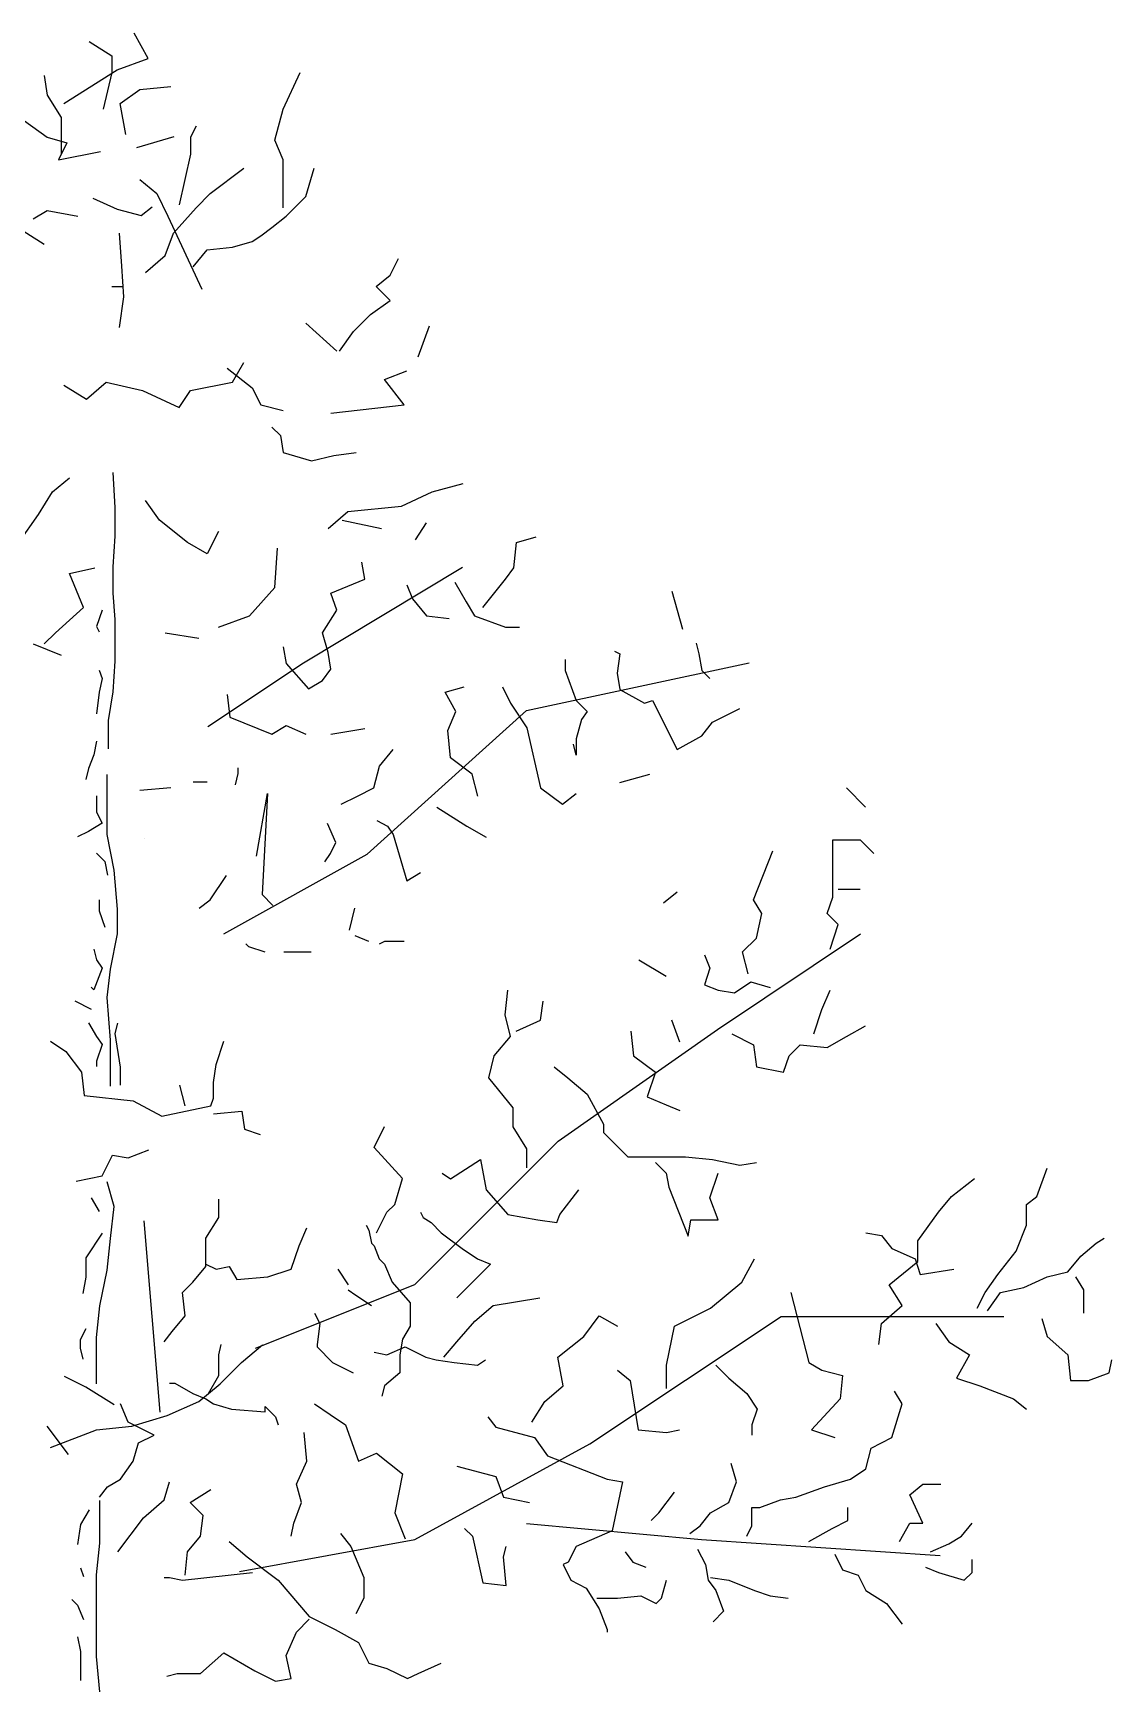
# Model space of a CAD drawing. Extents: x -1.49 to 2.26, y 0 to 6.92.
# Drawn here: x 0.357 to 1.571, y 5.039 to 6.905 of the extents above; entities that cross this region are included whole.
import ezdxf

# ---------------------------------------------------------------- set-up
doc = ezdxf.new("R2010")
doc.units = 0
doc.header["$MEASUREMENT"] = 0

msp = doc.modelspace()

# ---------------------------------------------------------------- linework, layer by layer
for p, q in [((0.4204, 6.8958), (0.4457, 6.8799)), ((0.4868, 6.8768), (0.471, 6.9053)), ((0.4457, 6.8799), (0.4457, 6.8609)), ((0.452, 6.8641), (0.4868, 6.8768)), ((0.3697, 6.8578), (0.3729, 6.8356)), ((0.3919, 6.8261), (0.452, 6.8641)), ((0.4457, 6.8609), (0.4362, 6.8198)), ((0.6387, 6.8198), (0.6577, 6.8609)), ((0.3729, 6.8356), (0.3887, 6.8103)), ((0.4552, 6.8261), (0.4773, 6.8419)), ((0.4773, 6.8419), (0.5122, 6.8451)), ((0.3381, 6.8134), (0.3729, 6.7881)), ((0.4615, 6.7913), (0.4552, 6.8261)), ((0.6293, 6.7849), (0.6387, 6.8198)), ((0.3887, 6.8103), (0.3887, 6.7691)), ((0.5406, 6.8008), (0.5343, 6.7881)), ((0.3729, 6.7881), (0.3951, 6.7818)), ((0.3951, 6.7818), (0.3856, 6.7628)), ((0.4739, 6.7765), (0.5158, 6.7889)), ((0.5343, 6.7881), (0.5343, 6.7691)), ((0.6387, 6.7628), (0.6293, 6.7849)), ((0.3856, 6.7628), (0.433, 6.7723)), ((0.5343, 6.7691), (0.5217, 6.7121)), ((0.6387, 6.7311), (0.6387, 6.7628)), ((0.4773, 6.7406), (0.4963, 6.7248)), ((0.5565, 6.7248), (0.5944, 6.7533)), ((0.6641, 6.7216), (0.6736, 6.7533)), ((0.4245, 6.7197), (0.4517, 6.7074)), ((0.4963, 6.7248), (0.509, 6.6994)), ((0.5406, 6.7089), (0.5565, 6.7248)), ((0.6387, 6.7089), (0.6387, 6.7311)), ((0.6419, 6.6994), (0.6641, 6.7216)), ((0.3571, 6.6963), (0.3729, 6.7058)), ((0.3729, 6.7058), (0.4077, 6.6994)), ((0.4517, 6.7074), (0.4788, 6.7)), ((0.4788, 6.7), (0.4912, 6.7099)), ((0.5153, 6.6804), (0.5406, 6.7089)), ((0.5217, 6.7121), (0.5217, 6.7121)), ((0.3349, 6.6899), (0.3697, 6.6678)), ((0.509, 6.6994), (0.547, 6.6171)), ((0.6134, 6.6773), (0.6261, 6.6868)), ((0.6261, 6.6868), (0.6419, 6.6994)), ((0.4542, 6.6802), (0.4566, 6.6432)), ((0.5058, 6.6551), (0.5153, 6.6804)), ((0.5533, 6.6614), (0.5818, 6.6646)), ((0.5818, 6.6646), (0.6039, 6.6709)), ((0.6039, 6.6709), (0.6134, 6.6773)), ((0.4837, 6.6361), (0.5058, 6.6551)), ((0.5375, 6.6424), (0.5533, 6.6614)), ((0.759, 6.6329), (0.7685, 6.6519)), ((0.4566, 6.6432), (0.4591, 6.6086)), ((0.7432, 6.6202), (0.759, 6.6329)), ((0.4457, 6.6202), (0.4584, 6.6202)), ((0.4591, 6.6086), (0.4542, 6.5741)), ((0.759, 6.6044), (0.7432, 6.6202)), ((0.7179, 6.5696), (0.7369, 6.5886)), ((0.7369, 6.5886), (0.759, 6.6044)), ((0.6989, 6.5474), (0.6641, 6.5791)), ((0.702, 6.5474), (0.7179, 6.5696)), ((0.7907, 6.5411), (0.8033, 6.5759)), ((0.5818, 6.5126), (0.5944, 6.5347)), ((0.5755, 6.5284), (0.6039, 6.5062)), ((0.7527, 6.5157), (0.778, 6.5252)), ((0.7748, 6.4872), (0.7527, 6.5157)), ((0.3919, 6.5094), (0.4172, 6.4936)), ((0.4172, 6.4936), (0.4394, 6.5126)), ((0.4394, 6.5126), (0.4805, 6.5031)), ((0.4805, 6.5031), (0.5217, 6.4841)), ((0.5217, 6.4841), (0.5343, 6.5031)), ((0.5343, 6.5031), (0.5818, 6.5126)), ((0.6039, 6.5062), (0.6134, 6.4872)), ((0.6134, 6.4872), (0.6387, 6.4809)), ((0.6925, 6.4777), (0.7748, 6.4872)), ((0.6261, 6.4619), (0.6356, 6.4524)), ((0.6356, 6.4524), (0.6387, 6.4334)), ((0.6387, 6.4334), (0.6704, 6.4239)), ((0.6704, 6.4239), (0.6957, 6.4302)), ((0.6957, 6.4302), (0.721, 6.4334)), ((0.3792, 6.3891), (0.3982, 6.4049)), ((0.4468, 6.4111), (0.4492, 6.3716)), ((0.3634, 6.3637), (0.3792, 6.3891)), ((0.7717, 6.3732), (0.8065, 6.3891)), ((0.8065, 6.3891), (0.8413, 6.3986)), ((0.4492, 6.3716), (0.4492, 6.3395)), ((0.4995, 6.3574), (0.4837, 6.3796)), ((0.6894, 6.3479), (0.7115, 6.3669)), ((0.7115, 6.3669), (0.7717, 6.3732)), ((0.3413, 6.3321), (0.3634, 6.3637)), ((0.5311, 6.3321), (0.4995, 6.3574)), ((0.7052, 6.3574), (0.7495, 6.3479)), ((0.7875, 6.3352), (0.8001, 6.3542)), ((0.4492, 6.3395), (0.4468, 6.3049)), ((0.5533, 6.3194), (0.5311, 6.3321)), ((0.566, 6.3447), (0.5533, 6.3194)), ((0.8983, 6.3036), (0.9014, 6.3321)), ((0.9014, 6.3321), (0.9236, 6.3384)), ((0.6293, 6.2814), (0.6324, 6.3257)), ((0.7305, 6.2909), (0.7274, 6.3099)), ((0.3982, 6.2972), (0.4267, 6.3036)), ((0.4141, 6.2592), (0.3982, 6.2972)), ((0.4468, 6.3049), (0.4468, 6.2753)), ((0.6614, 6.1968), (0.8407, 6.3044)), ((0.6925, 6.275), (0.7305, 6.2909)), ((0.8634, 6.2592), (0.8888, 6.2909)), ((0.8888, 6.2909), (0.8983, 6.3036)), ((0.4468, 6.2753), (0.4492, 6.2456)), ((0.6008, 6.2497), (0.6293, 6.2814)), ((0.6989, 6.256), (0.6925, 6.275)), ((0.778, 6.2845), (0.7843, 6.2687)), ((0.8318, 6.2877), (0.8445, 6.2655)), ((1.076, 6.2775), (1.0883, 6.2345)), ((0.3824, 6.2307), (0.4141, 6.2592)), ((0.4348, 6.2562), (0.4286, 6.2378)), ((0.6831, 6.2307), (0.6989, 6.256)), ((0.7843, 6.2687), (0.8001, 6.2497)), ((0.8445, 6.2655), (0.8539, 6.2497)), ((0.4286, 6.2378), (0.4317, 6.2316)), ((0.4492, 6.2456), (0.4492, 6.1987)), ((0.566, 6.237), (0.6008, 6.2497)), ((0.8001, 6.2497), (0.8255, 6.2465)), ((0.8539, 6.2497), (0.8888, 6.237)), ((0.8888, 6.237), (0.9046, 6.237)), ((0.3571, 6.218), (0.3887, 6.2054)), ((0.3697, 6.218), (0.3824, 6.2307)), ((0.5058, 6.2307), (0.5438, 6.2244)), ((0.6387, 6.2149), (0.6419, 6.1959)), ((0.6894, 6.2085), (0.6831, 6.2307)), ((1.1037, 6.2191), (1.1067, 6.2068)), ((0.4492, 6.1987), (0.4468, 6.1642)), ((0.5539, 6.125), (0.6614, 6.1968)), ((0.6925, 6.1895), (0.6894, 6.2085)), ((0.9124, 6.143), (1.1633, 6.1968)), ((0.9561, 6.2006), (0.9561, 6.1883)), ((1.0115, 6.2099), (1.0176, 6.2068)), ((1.0176, 6.2068), (1.0145, 6.1852)), ((1.1067, 6.2068), (1.1098, 6.1883)), ((0.4317, 6.1885), (0.4348, 6.1793)), ((0.4348, 6.1793), (0.4317, 6.1639)), ((0.6419, 6.1959), (0.6672, 6.1674)), ((0.6831, 6.1769), (0.6925, 6.1895)), ((0.9561, 6.1883), (0.9684, 6.1545)), ((1.0145, 6.1852), (1.0176, 6.1668)), ((1.1098, 6.1883), (1.119, 6.1791)), ((0.4317, 6.1639), (0.4286, 6.1393)), ((0.4468, 6.1642), (0.4418, 6.132)), ((0.5755, 6.161), (0.5786, 6.1357)), ((0.6672, 6.1674), (0.6831, 6.1769)), ((0.8209, 6.1637), (0.8424, 6.1699)), ((0.8332, 6.1422), (0.8209, 6.1637)), ((0.8854, 6.1699), (0.8946, 6.1514)), ((1.0176, 6.1668), (1.0453, 6.1514)), ((0.7331, 5.9816), (0.9124, 6.143)), ((0.8239, 6.1207), (0.8332, 6.1422)), ((0.8946, 6.1514), (0.9131, 6.1237)), ((0.9684, 6.1545), (0.9807, 6.1422)), ((0.9807, 6.1422), (0.9746, 6.133)), ((1.0453, 6.1514), (1.0545, 6.1545)), ((1.0545, 6.1545), (1.0822, 6.0991)), ((1.1221, 6.1299), (1.1529, 6.1453)), ((0.4418, 6.132), (0.4418, 6.0999)), ((0.5786, 6.1357), (0.6261, 6.1167)), ((0.6261, 6.1167), (0.6419, 6.1262)), ((0.6419, 6.1262), (0.6641, 6.1167)), ((0.6925, 6.1167), (0.7305, 6.123)), ((0.9131, 6.1237), (0.9285, 6.0561)), ((0.9746, 6.133), (0.9684, 6.1114)), ((1.1098, 6.1145), (1.1221, 6.1299)), ((0.4286, 6.1086), (0.4256, 6.0932)), ((0.827, 6.0899), (0.8239, 6.1207)), ((0.9684, 6.093), (0.9653, 6.1053)), ((0.9684, 6.1114), (0.9684, 6.093)), ((1.0822, 6.0991), (1.1098, 6.1145)), ((0.4256, 6.0932), (0.4194, 6.0778)), ((0.7471, 6.0807), (0.7625, 6.0991)), ((0.8516, 6.0714), (0.827, 6.0899)), ((0.4194, 6.0778), (0.4164, 6.0655)), ((0.4404, 6.0393), (0.4404, 6.0712)), ((0.5849, 6.0597), (0.5881, 6.0724)), ((0.5881, 6.0724), (0.5881, 6.0787)), ((0.7409, 6.0561), (0.7471, 6.0807)), ((0.8578, 6.0468), (0.8516, 6.0714)), ((1.0176, 6.0622), (1.0514, 6.0714)), ((0.4286, 6.0471), (0.4286, 6.0286)), ((0.4773, 6.0534), (0.5122, 6.0565)), ((0.5375, 6.0629), (0.5533, 6.0629)), ((0.6088, 5.9792), (0.6211, 6.0499)), ((0.6211, 6.0499), (0.6149, 5.9361)), ((0.7041, 6.0376), (0.7225, 6.0468)), ((0.7225, 6.0468), (0.7409, 6.0561)), ((0.9285, 6.0561), (0.953, 6.0376)), ((0.953, 6.0376), (0.9684, 6.0499)), ((1.2943, 6.0345), (1.2727, 6.0561)), ((0.4286, 6.0286), (0.4348, 6.0163)), ((0.4404, 6.0035), (0.4404, 6.0393)), ((0.8116, 6.0345), (0.8455, 6.013)), ((0.4348, 6.0163), (0.4194, 6.0071)), ((0.6979, 5.9945), (0.6887, 6.0161)), ((0.744, 6.0192), (0.7563, 6.013)), ((0.7563, 6.013), (0.7625, 6.0038)), ((0.8455, 6.013), (0.867, 6.0007)), ((0.4194, 6.0071), (0.4071, 6.0009)), ((0.4483, 5.9636), (0.4404, 6.0035)), ((0.4822, 5.9995), (0.4822, 5.9995)), ((0.6918, 5.9822), (0.6979, 5.9945)), ((0.7625, 6.0038), (0.7778, 5.9515)), ((1.2574, 5.933), (1.2574, 5.9976)), ((1.2574, 5.9976), (1.2881, 5.9976)), ((1.2881, 5.9976), (1.3035, 5.9822)), ((0.4286, 5.9825), (0.4379, 5.9732)), ((0.4379, 5.9732), (0.4409, 5.9579)), ((0.5718, 5.8919), (0.7331, 5.9816)), ((0.6856, 5.973), (0.6918, 5.9822)), ((1.1682, 5.93), (1.1897, 5.9853)), ((0.4523, 5.9198), (0.4483, 5.9636)), ((0.5565, 5.93), (0.5749, 5.9576)), ((0.7778, 5.9515), (0.7932, 5.9607)), ((0.6149, 5.9361), (0.6272, 5.9238)), ((1.0668, 5.9269), (1.0822, 5.9392)), ((1.2635, 5.9423), (1.2881, 5.9423)), ((0.4317, 5.9302), (0.4317, 5.9179)), ((0.4317, 5.9179), (0.4379, 5.8994)), ((0.4523, 5.8919), (0.4523, 5.9198)), ((0.5442, 5.9207), (0.5565, 5.93)), ((0.7133, 5.8961), (0.7194, 5.9207)), ((1.1774, 5.9146), (1.1682, 5.93)), ((1.2512, 5.9146), (1.2574, 5.933)), ((1.1713, 5.8869), (1.1774, 5.9146)), ((1.2635, 5.9023), (1.2512, 5.9146)), ((1.2543, 5.8746), (1.2635, 5.9023)), ((0.4443, 5.852), (0.4523, 5.8919)), ((0.5965, 5.8807), (0.5995, 5.8777)), ((0.7194, 5.89), (0.7348, 5.8838)), ((0.7471, 5.8807), (0.7532, 5.8838)), ((0.7532, 5.8838), (0.7748, 5.8838)), ((1.1274, 5.7843), (1.2887, 5.8919)), ((1.1559, 5.8715), (1.1713, 5.8869)), ((0.4256, 5.8748), (0.4286, 5.8625)), ((0.4286, 5.8625), (0.4348, 5.8533)), ((0.5995, 5.8777), (0.618, 5.8715)), ((0.6395, 5.8715), (0.6579, 5.8715)), ((0.6579, 5.8715), (0.6702, 5.8715)), ((1.0699, 5.8438), (1.0391, 5.8623)), ((1.1129, 5.8684), (1.119, 5.8531)), ((1.1621, 5.8469), (1.1559, 5.8715)), ((0.4348, 5.8533), (0.4256, 5.8287)), ((0.4404, 5.8201), (0.4443, 5.852)), ((1.119, 5.8531), (1.1129, 5.8346)), ((0.4256, 5.8287), (0.4225, 5.8318)), ((0.8885, 5.8008), (0.8916, 5.8285)), ((1.1129, 5.8346), (1.1283, 5.8285)), ((1.1283, 5.8285), (1.1467, 5.8254)), ((1.1467, 5.8254), (1.1652, 5.8377)), ((1.1652, 5.8377), (1.1867, 5.8315)), ((1.2451, 5.8069), (1.2543, 5.8285)), ((0.4041, 5.8164), (0.4225, 5.8071)), ((0.4443, 5.7723), (0.4404, 5.8201)), ((0.9285, 5.7946), (0.9315, 5.8162)), ((1.2359, 5.7792), (1.2451, 5.8069)), ((0.4194, 5.7918), (0.4286, 5.7764)), ((0.4496, 5.7799), (0.4525, 5.7915)), ((0.8946, 5.7762), (0.8885, 5.8008)), ((0.9008, 5.7823), (0.9285, 5.7946)), ((1.0852, 5.77), (1.076, 5.7946)), ((1.2727, 5.7762), (1.2943, 5.7885)), ((0.3767, 5.7711), (0.3942, 5.7595)), ((0.4286, 5.7764), (0.4348, 5.7672)), ((0.4348, 5.7672), (0.4286, 5.7487)), ((0.4443, 5.7205), (0.4443, 5.7723)), ((0.4554, 5.742), (0.4496, 5.7799)), ((0.5632, 5.7449), (0.5719, 5.7711)), ((0.8762, 5.7546), (0.8946, 5.7762)), ((0.9482, 5.6587), (1.1274, 5.7843)), ((1.0299, 5.7823), (1.033, 5.7546)), ((1.1436, 5.7792), (1.1682, 5.7669)), ((1.1682, 5.7669), (1.1713, 5.7423)), ((1.2082, 5.7546), (1.2205, 5.7669)), ((1.2205, 5.7669), (1.2512, 5.7639)), ((1.2512, 5.7639), (1.2727, 5.7762)), ((0.3942, 5.7595), (0.4117, 5.7361)), ((0.4286, 5.7487), (0.4286, 5.7426)), ((0.87, 5.73), (0.8762, 5.7546)), ((1.033, 5.7546), (1.0576, 5.7362)), ((1.202, 5.7362), (1.2082, 5.7546)), ((0.4117, 5.7361), (0.4146, 5.7099)), ((0.4554, 5.7216), (0.4554, 5.742)), ((0.5603, 5.7245), (0.5632, 5.7449)), ((0.8977, 5.6962), (0.87, 5.73)), ((0.9438, 5.7423), (0.9592, 5.73)), ((0.9592, 5.73), (0.9807, 5.7116)), ((1.0576, 5.7362), (1.0483, 5.7085)), ((1.1713, 5.7423), (1.202, 5.7362)), ((0.5282, 5.6982), (0.5224, 5.7216)), ((0.5603, 5.707), (0.5603, 5.7245)), ((0.9807, 5.7116), (0.9992, 5.6777)), ((0.4146, 5.7099), (0.47, 5.7041)), ((0.47, 5.7041), (0.502, 5.6866)), ((0.502, 5.6866), (0.5574, 5.6982)), ((0.5574, 5.6982), (0.5603, 5.707)), ((0.5603, 5.6895), (0.5923, 5.6924)), ((0.5923, 5.6924), (0.5953, 5.672)), ((0.8977, 5.6747), (0.8977, 5.6962)), ((1.0483, 5.7085), (1.0699, 5.6993)), ((1.0699, 5.6993), (1.0852, 5.6931)), ((0.741, 5.6516), (0.7526, 5.6749)), ((0.9131, 5.6501), (0.8977, 5.6747)), ((0.9992, 5.6777), (0.9992, 5.6685)), ((0.5953, 5.672), (0.6127, 5.6661)), ((0.7869, 5.4973), (0.9482, 5.6587)), ((0.9992, 5.6685), (1.0268, 5.6408)), ((0.435, 5.6195), (0.4466, 5.6428)), ((0.4466, 5.6428), (0.4641, 5.6399)), ((0.4641, 5.6399), (0.4874, 5.6487)), ((0.773, 5.6166), (0.741, 5.6516)), ((0.827, 5.6162), (0.8608, 5.6378)), ((0.8608, 5.6378), (0.867, 5.6039)), ((0.9131, 5.6285), (0.9131, 5.6501)), ((1.0268, 5.6408), (1.0668, 5.6408)), ((1.0668, 5.6408), (1.0914, 5.6408)), ((1.0914, 5.6408), (1.1221, 5.6378)), ((1.1221, 5.6378), (1.1529, 5.6316)), ((0.4058, 5.6137), (0.435, 5.6195)), ((0.8178, 5.6224), (0.827, 5.6162)), ((1.0576, 5.6347), (1.0699, 5.6224)), ((1.0699, 5.6224), (1.0729, 5.607)), ((1.119, 5.5947), (1.1283, 5.6224)), ((1.1529, 5.6316), (1.1713, 5.6347)), ((1.4869, 5.5962), (1.4986, 5.6282)), ((0.4483, 5.585), (0.4404, 5.6129)), ((0.7643, 5.5874), (0.773, 5.6166)), ((0.867, 5.6039), (0.8916, 5.5762)), ((0.95, 5.5762), (0.9715, 5.6039)), ((1.0729, 5.607), (1.0945, 5.5516)), ((1.3908, 5.5962), (1.417, 5.6166)), ((0.4225, 5.5949), (0.4317, 5.5795)), ((0.4443, 5.5491), (0.4483, 5.585)), ((0.5661, 5.5728), (0.5661, 5.5932)), ((0.7555, 5.5787), (0.7643, 5.5874)), ((1.1283, 5.5701), (1.119, 5.5947)), ((1.3762, 5.5787), (1.3908, 5.5962)), ((1.4753, 5.5874), (1.4869, 5.5962)), ((1.4753, 5.5641), (1.4753, 5.5874)), ((0.5001, 5.3538), (0.4822, 5.5691)), ((0.5515, 5.5495), (0.5661, 5.5728)), ((0.7322, 5.5641), (0.7351, 5.5583)), ((0.7439, 5.5553), (0.7555, 5.5787)), ((0.7934, 5.5787), (0.7963, 5.5728)), ((0.7963, 5.5728), (0.8051, 5.567)), ((0.8051, 5.567), (0.8167, 5.5553)), ((0.8916, 5.5762), (0.9254, 5.5701)), ((0.9254, 5.5701), (0.9469, 5.567)), ((0.9469, 5.567), (0.95, 5.5762)), ((1.0945, 5.5516), (1.0975, 5.5701)), ((1.0975, 5.5701), (1.1283, 5.5701)), ((1.3529, 5.5466), (1.3762, 5.5787)), ((1.4636, 5.5349), (1.4753, 5.5641)), ((0.4348, 5.5549), (0.4164, 5.5272)), ((0.4404, 5.5133), (0.4443, 5.5491)), ((0.5515, 5.5174), (0.5515, 5.5495)), ((0.6565, 5.5408), (0.6652, 5.5612)), ((0.7351, 5.5583), (0.738, 5.5437)), ((0.738, 5.5437), (0.741, 5.5408)), ((0.8167, 5.5553), (0.84, 5.5378)), ((1.2946, 5.5553), (1.3121, 5.5524)), ((1.3121, 5.5524), (1.3238, 5.5378)), ((1.3529, 5.5233), (1.3529, 5.5466)), ((1.5365, 5.5291), (1.554, 5.5437)), ((1.554, 5.5437), (1.5627, 5.5495)), ((0.4164, 5.5272), (0.4164, 5.5057)), ((0.6477, 5.5145), (0.6565, 5.5408)), ((0.741, 5.5408), (0.7468, 5.5262)), ((0.7468, 5.5262), (0.7526, 5.5203)), ((0.84, 5.5378), (0.8575, 5.5262)), ((0.8575, 5.5262), (0.8721, 5.5203)), ((1.1548, 5.4999), (1.1693, 5.5262)), ((1.3238, 5.5378), (1.35, 5.5262)), ((1.35, 5.5262), (1.3558, 5.5087)), ((1.4432, 5.5087), (1.4636, 5.5349)), ((1.5219, 5.5116), (1.5365, 5.5291)), ((0.4164, 5.5057), (0.4133, 5.4873)), ((0.4324, 5.4734), (0.4404, 5.5133)), ((0.537, 5.4999), (0.5515, 5.5174)), ((0.5515, 5.5203), (0.5632, 5.5145)), ((0.5632, 5.5145), (0.5778, 5.5174)), ((0.5778, 5.5174), (0.5865, 5.5028)), ((0.5865, 5.5028), (0.6215, 5.5058)), ((0.6215, 5.5058), (0.6477, 5.5145)), ((0.7002, 5.5145), (0.7118, 5.497)), ((0.7526, 5.5203), (0.7614, 5.4999)), ((0.8721, 5.5203), (0.8488, 5.497)), ((1.3209, 5.497), (1.3529, 5.5233)), ((1.3558, 5.5087), (1.3937, 5.5145)), ((1.4287, 5.4883), (1.4432, 5.5087)), ((1.4724, 5.4941), (1.4986, 5.5058)), ((1.4986, 5.5058), (1.5219, 5.5116)), ((1.5307, 5.5058), (1.5394, 5.4912)), ((0.5253, 5.4883), (0.537, 5.4999)), ((0.5282, 5.462), (0.5253, 5.4883)), ((0.6077, 5.4256), (0.7869, 5.4973)), ((0.7118, 5.4912), (0.7206, 5.4853)), ((0.7614, 5.4999), (0.7818, 5.4766)), ((0.8488, 5.497), (0.8342, 5.4824)), ((1.1198, 5.4708), (1.1548, 5.4999)), ((1.2101, 5.4883), (1.2305, 5.4095)), ((1.3354, 5.4737), (1.3209, 5.497)), ((1.4199, 5.4708), (1.4287, 5.4883)), ((1.4316, 5.4678), (1.4462, 5.4883)), ((1.4462, 5.4883), (1.4724, 5.4941)), ((1.5394, 5.4912), (1.5394, 5.4737)), ((0.4284, 5.4375), (0.4324, 5.4734)), ((0.7206, 5.4853), (0.738, 5.4737)), ((0.7818, 5.4766), (0.7818, 5.4504)), ((0.8546, 5.4562), (0.875, 5.4737)), ((0.875, 5.4737), (0.9275, 5.4824)), ((1.079, 5.4504), (1.1198, 5.4708)), ((1.3121, 5.4533), (1.3354, 5.4737)), ((1.5394, 5.4737), (1.5394, 5.4649)), ((0.5137, 5.4445), (0.5282, 5.462)), ((0.6739, 5.4649), (0.6798, 5.4533)), ((0.6798, 5.4533), (0.6768, 5.4299)), ((0.7818, 5.4504), (0.773, 5.4358)), ((0.8342, 5.4329), (0.8546, 5.4562)), ((0.977, 5.4387), (0.9945, 5.462)), ((0.984, 5.318), (1.1991, 5.4614)), ((0.9945, 5.462), (1.0149, 5.4504)), ((1.0702, 5.4066), (1.079, 5.4504)), ((1.1991, 5.4614), (1.45, 5.4614)), ((1.3092, 5.4299), (1.3121, 5.4533)), ((1.3733, 5.4533), (1.3879, 5.4329)), ((1.4928, 5.4591), (1.4986, 5.4387)), ((0.4164, 5.4473), (0.4102, 5.435)), ((0.4102, 5.435), (0.4102, 5.4257)), ((0.4284, 5.3857), (0.4284, 5.4375)), ((0.5049, 5.4329), (0.5137, 5.4445)), ((0.773, 5.4358), (0.7701, 5.4183)), ((0.8196, 5.4154), (0.8342, 5.4329)), ((0.9479, 5.4154), (0.977, 5.4387)), ((1.3879, 5.4329), (1.4112, 5.4183)), ((1.4986, 5.4387), (1.5219, 5.4183)), ((0.4102, 5.4257), (0.4133, 5.4134)), ((0.5661, 5.4183), (0.569, 5.4299)), ((0.5661, 5.3949), (0.5661, 5.4183)), ((0.5917, 5.4096), (0.6156, 5.4296)), ((0.6768, 5.4299), (0.6768, 5.427)), ((0.6768, 5.427), (0.6943, 5.4095)), ((0.741, 5.4212), (0.7555, 5.4183)), ((0.7555, 5.4183), (0.7759, 5.427)), ((0.7701, 5.4183), (0.7701, 5.3979)), ((0.7759, 5.427), (0.7992, 5.4154)), ((0.7992, 5.4154), (0.8109, 5.4124)), ((0.8109, 5.4124), (0.8313, 5.4095)), ((0.8575, 5.4066), (0.8663, 5.4124)), ((0.9537, 5.3833), (0.9479, 5.4154)), ((1.4112, 5.4183), (1.3966, 5.392)), ((1.5219, 5.4183), (1.5248, 5.3891)), ((1.5685, 5.3979), (1.5715, 5.4124)), ((0.4165, 5.3817), (0.3926, 5.3937)), ((0.5545, 5.3745), (0.5661, 5.3949)), ((0.5678, 5.3857), (0.5917, 5.4096)), ((0.6943, 5.4095), (0.7176, 5.3979)), ((0.7701, 5.3979), (0.7526, 5.3833)), ((0.8313, 5.4095), (0.8575, 5.4066)), ((1.0149, 5.4008), (1.0294, 5.3891)), ((1.0702, 5.3804), (1.0702, 5.4066)), ((1.1256, 5.4066), (1.1402, 5.392)), ((1.2305, 5.4095), (1.2451, 5.4008)), ((1.2451, 5.4008), (1.2684, 5.3949)), ((1.2684, 5.3949), (1.2655, 5.3687)), ((1.5452, 5.3891), (1.5685, 5.3979)), ((0.4483, 5.3618), (0.4165, 5.3817)), ((0.5107, 5.3862), (0.5166, 5.3862)), ((0.5166, 5.3862), (0.537, 5.3745)), ((0.5439, 5.3658), (0.5678, 5.3857)), ((0.7526, 5.3833), (0.7497, 5.3716)), ((0.9333, 5.3658), (0.9537, 5.3833)), ((1.0294, 5.3891), (1.0382, 5.3337)), ((1.1402, 5.392), (1.1606, 5.3745)), ((1.3354, 5.3629), (1.3267, 5.3774)), ((1.3966, 5.392), (1.4228, 5.3833)), ((1.4228, 5.3833), (1.4607, 5.3687)), ((1.5248, 5.3891), (1.5452, 5.3891)), ((0.4641, 5.3425), (0.4554, 5.3629)), ((0.5081, 5.3499), (0.5439, 5.3658)), ((0.537, 5.3745), (0.5515, 5.3687)), ((0.5515, 5.3687), (0.5603, 5.3629)), ((0.5603, 5.3629), (0.5807, 5.357)), ((0.5807, 5.357), (0.6186, 5.3541)), ((0.6186, 5.3541), (0.6186, 5.36)), ((0.6186, 5.36), (0.6302, 5.3483)), ((0.6739, 5.3629), (0.6914, 5.3512)), ((0.9187, 5.3425), (0.9333, 5.3658)), ((1.1606, 5.3745), (1.1722, 5.357)), ((1.1722, 5.357), (1.1664, 5.3395)), ((1.2655, 5.3687), (1.2334, 5.3337)), ((1.3238, 5.325), (1.3354, 5.3629)), ((1.4607, 5.3687), (1.4753, 5.357)), ((0.3727, 5.3379), (0.3966, 5.306)), ((0.4284, 5.3339), (0.4682, 5.3379)), ((0.4933, 5.3279), (0.4641, 5.3425)), ((0.4682, 5.3379), (0.5081, 5.3499)), ((0.6302, 5.3483), (0.6331, 5.3395)), ((0.6914, 5.3512), (0.7089, 5.3395)), ((0.7089, 5.3395), (0.7235, 5.2987)), ((0.8692, 5.3483), (0.8779, 5.3366)), ((1.1664, 5.3395), (1.1664, 5.3279)), ((0.3766, 5.314), (0.4284, 5.3339)), ((0.47, 5.2987), (0.4758, 5.3191)), ((0.4758, 5.3191), (0.4933, 5.3279)), ((0.6652, 5.2987), (0.6623, 5.3308)), ((0.8779, 5.3366), (0.9216, 5.325)), ((0.9216, 5.325), (0.9362, 5.3045)), ((1.0382, 5.3337), (1.0702, 5.3308)), ((1.0702, 5.3308), (1.0848, 5.3337)), ((1.2334, 5.3337), (1.2597, 5.325)), ((1.3005, 5.3133), (1.3238, 5.325)), ((0.7235, 5.2987), (0.7439, 5.3075)), ((0.7439, 5.3075), (0.773, 5.2841)), ((0.7869, 5.2104), (0.984, 5.318)), ((0.9362, 5.3045), (1.0032, 5.2783)), ((1.2946, 5.29), (1.3005, 5.3133)), ((0.4554, 5.2783), (0.47, 5.2987)), ((0.6535, 5.2725), (0.6652, 5.2987)), ((0.773, 5.2841), (0.7643, 5.2404)), ((0.8342, 5.2929), (0.8779, 5.2812)), ((1.1489, 5.2754), (1.1431, 5.2958)), ((1.2771, 5.2783), (1.2946, 5.29)), ((0.4321, 5.2579), (0.4408, 5.2695)), ((0.4408, 5.2695), (0.4554, 5.2783)), ((0.5049, 5.255), (0.5107, 5.2754)), ((0.5341, 5.2521), (0.5574, 5.2666)), ((0.6594, 5.2521), (0.6535, 5.2725)), ((0.8779, 5.2812), (0.8867, 5.2579)), ((1.0032, 5.2783), (1.0207, 5.2754)), ((1.0207, 5.2754), (1.009, 5.22)), ((1.0615, 5.2404), (1.079, 5.2637)), ((1.1402, 5.2521), (1.1489, 5.2754)), ((1.2159, 5.2579), (1.248, 5.2695)), ((1.248, 5.2695), (1.2771, 5.2783)), ((1.3442, 5.2608), (1.3587, 5.2725)), ((1.3587, 5.2725), (1.3791, 5.2725)), ((0.4324, 5.2343), (0.4324, 5.2542)), ((0.4816, 5.2346), (0.5049, 5.255)), ((0.5486, 5.2375), (0.5341, 5.2521)), ((0.6506, 5.2287), (0.6594, 5.2521)), ((0.8867, 5.2579), (0.9158, 5.2521)), ((1.1198, 5.2404), (1.1402, 5.2521)), ((1.1664, 5.2258), (1.1664, 5.2462)), ((1.1664, 5.2462), (1.1751, 5.2462)), ((1.1751, 5.2462), (1.1985, 5.255)), ((1.1985, 5.255), (1.2159, 5.2579)), ((1.2742, 5.2316), (1.2742, 5.2462)), ((1.3587, 5.2287), (1.3442, 5.2608)), ((0.4105, 5.2274), (0.4073, 5.2046)), ((0.4203, 5.2436), (0.4105, 5.2274)), ((0.4324, 5.2064), (0.4324, 5.2343)), ((0.4525, 5.1966), (0.4816, 5.2346)), ((0.5457, 5.2141), (0.5486, 5.2375)), ((0.6477, 5.2141), (0.6506, 5.2287)), ((0.7643, 5.2404), (0.7759, 5.2112)), ((0.9124, 5.2283), (1.1095, 5.2104)), ((1.0528, 5.2316), (1.0615, 5.2404)), ((1.0965, 5.2171), (1.1081, 5.2258)), ((1.1081, 5.2258), (1.1198, 5.2404)), ((1.1606, 5.2141), (1.1664, 5.2258)), ((1.2567, 5.2229), (1.2742, 5.2316)), ((1.3325, 5.2083), (1.3442, 5.2287)), ((1.3442, 5.2287), (1.3587, 5.2287)), ((1.4024, 5.2141), (1.4141, 5.2287)), ((0.5311, 5.1966), (0.5457, 5.2141)), ((0.5778, 5.2083), (0.5982, 5.1908)), ((0.5897, 5.1745), (0.7869, 5.2104)), ((0.7031, 5.2171), (0.7147, 5.2025)), ((0.8429, 5.2229), (0.8517, 5.2141)), ((0.8517, 5.2141), (0.8633, 5.1617)), ((1.009, 5.22), (0.9683, 5.2025)), ((1.1095, 5.2104), (1.3783, 5.1924)), ((1.2305, 5.2083), (1.2567, 5.2229)), ((1.3879, 5.2054), (1.4024, 5.2141)), ((0.4284, 5.1705), (0.4324, 5.2064)), ((0.5282, 5.1704), (0.5311, 5.1966)), ((0.5982, 5.1908), (0.6331, 5.1646)), ((0.7147, 5.2025), (0.7293, 5.1675)), ((0.8867, 5.1908), (0.8896, 5.2025)), ((0.8896, 5.1587), (0.8867, 5.1908)), ((0.9683, 5.2025), (0.9595, 5.185)), ((1.0236, 5.1966), (1.0324, 5.185)), ((1.1052, 5.1996), (1.114, 5.1821)), ((1.2597, 5.1937), (1.2684, 5.1762)), ((1.3675, 5.1966), (1.3879, 5.2054)), ((0.4105, 5.1786), (0.4138, 5.1689)), ((0.4284, 5.1346), (0.4284, 5.1705)), ((0.5253, 5.1646), (0.604, 5.1733)), ((0.9595, 5.185), (0.9537, 5.1821)), ((0.9537, 5.1821), (0.9624, 5.1646)), ((1.0324, 5.185), (1.0469, 5.1791)), ((1.114, 5.1821), (1.1169, 5.1646)), ((1.2684, 5.1762), (1.2859, 5.1704)), ((1.2859, 5.1704), (1.2946, 5.1529)), ((1.3616, 5.1791), (1.3762, 5.1733)), ((1.3762, 5.1733), (1.4054, 5.1646)), ((1.4054, 5.1646), (1.4141, 5.1733)), ((1.4141, 5.1733), (1.4141, 5.1879)), ((0.5049, 5.1675), (0.5107, 5.1675)), ((0.5107, 5.1675), (0.5253, 5.1646)), ((0.6331, 5.1646), (0.6681, 5.1237)), ((0.7293, 5.1675), (0.7293, 5.1442)), ((0.8633, 5.1617), (0.8896, 5.1587)), ((0.9624, 5.1646), (0.9799, 5.1558)), ((0.9799, 5.1558), (0.9945, 5.1325)), ((1.0644, 5.1442), (1.0702, 5.1646)), ((1.1169, 5.1646), (1.1256, 5.1529)), ((1.1198, 5.1675), (1.1402, 5.1646)), ((1.1256, 5.1529), (1.1344, 5.1296)), ((1.1402, 5.1646), (1.1693, 5.1529)), ((1.1693, 5.1529), (1.1868, 5.1471)), ((1.2946, 5.1529), (1.3179, 5.1383)), ((0.4008, 5.1429), (0.4073, 5.1364)), ((0.4073, 5.1364), (0.4138, 5.1202)), ((0.4284, 5.0788), (0.4284, 5.1346)), ((0.7293, 5.1442), (0.7206, 5.1267)), ((0.9916, 5.1442), (1.0149, 5.1442)), ((0.9945, 5.1325), (1.0032, 5.1092)), ((1.0149, 5.1442), (1.0411, 5.1471)), ((1.0411, 5.1471), (1.0586, 5.1383)), ((1.0586, 5.1383), (1.0644, 5.1442)), ((1.1868, 5.1471), (1.2072, 5.1442)), ((1.3179, 5.1383), (1.3354, 5.115)), ((0.6535, 5.1062), (0.6681, 5.1208)), ((0.6681, 5.1237), (0.6972, 5.1092)), ((1.1344, 5.1296), (1.1227, 5.1179)), ((0.4073, 5.1007), (0.4105, 5.0844)), ((0.6419, 5.08), (0.6535, 5.1062)), ((0.6972, 5.1092), (0.7235, 5.0946)), ((1.0032, 5.1092), (1.0032, 5.1062)), ((0.4105, 5.0844), (0.4105, 5.0519)), ((0.4324, 5.039), (0.4284, 5.0788)), ((0.5457, 5.0596), (0.5719, 5.0829)), ((0.5719, 5.0829), (0.6069, 5.0625)), ((0.6477, 5.0538), (0.6419, 5.08)), ((0.7235, 5.0946), (0.7351, 5.0713)), ((0.5078, 5.0567), (0.5195, 5.0596)), ((0.5195, 5.0596), (0.5457, 5.0596)), ((0.6069, 5.0625), (0.6302, 5.0508)), ((0.7351, 5.0713), (0.7555, 5.0654)), ((0.7555, 5.0654), (0.7788, 5.0538)), ((0.7788, 5.0538), (0.7905, 5.0596)), ((0.7905, 5.0596), (0.8167, 5.0713)), ((0.6302, 5.0508), (0.6477, 5.0538))]:
    msp.add_line(p, q)

doc.saveas('drawing.dxf')
